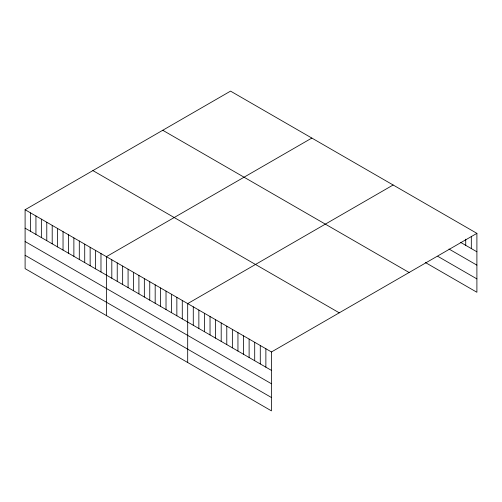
<?xml version="1.0" encoding="UTF-8"?>
<svg xmlns="http://www.w3.org/2000/svg" width="502" height="502" viewBox="0 0 502 502"><rect width="100%" height="100%" fill="white"/><g stroke="black" fill="none" stroke-linecap="round" stroke-linejoin="round"><path stroke-width="0.75" d="M25.1 209.736L271.457 351.965L271.457 410.874L25.1 268.645L25.1 209.736L230.543 91.126L476.9 233.355L476.9 292.264L425.401 262.533M311.842 138.063L106.399 256.673L106.399 315.582M393.141 184.993L187.692 303.61L187.692 362.519M271.457 351.965L476.9 233.355M460.767 242.472L476.9 251.791M448.983 249.023L476.9 265.144M437.813 256.34L476.9 278.905M162.748 130.263L409.105 272.498M92.895 170.592L339.252 312.828M25.1 228.172L271.457 370.401M25.1 241.525L271.457 383.76M25.1 255.286L271.457 397.521M471.315 236.273L471.315 248.565M465.731 239.197L465.731 245.34M265.872 348.746L265.872 367.175M260.287 345.52L260.287 363.956M254.702 342.295L254.702 360.731M249.117 339.07L249.117 357.506M243.533 335.851L243.533 354.28M237.948 332.625L237.948 351.055M232.363 329.4L232.363 347.836M226.785 326.174L226.785 344.61M221.2 322.955L221.2 341.385M215.615 319.73L215.615 338.16M210.031 316.505L210.031 334.941M204.446 313.279L204.446 331.715M198.861 310.054L198.861 328.49M193.276 306.835L193.276 325.265M182.276 300.478L182.276 318.914M176.855 297.353L176.855 315.783M171.433 294.222L171.433 312.658M166.018 291.091L166.018 309.527M160.596 287.966L160.596 306.396M155.174 284.835L155.174 303.271M149.753 281.704L149.753 300.14M144.338 278.579L144.338 297.008M138.916 275.447L138.916 293.883M133.494 272.316L133.494 290.752M128.079 269.191L128.079 287.621M122.657 266.06L122.657 284.496M117.236 262.929L117.236 281.365M111.814 259.804L111.814 278.233M100.977 253.541L100.977 271.977M95.556 250.416L95.556 268.846M90.14 247.285L90.14 265.721M84.719 244.154L84.719 262.59M79.297 241.029L79.297 259.459M73.876 237.898L73.876 256.334M68.46 234.767L68.46 253.203M63.039 231.642L63.039 250.071M57.617 228.51L57.617 246.946M52.202 225.379L52.202 243.815M46.78 222.254L46.78 240.684M41.359 219.123L41.359 237.559M35.937 215.992L35.937 234.428M30.522 212.867L30.522 231.296"/></g></svg>
